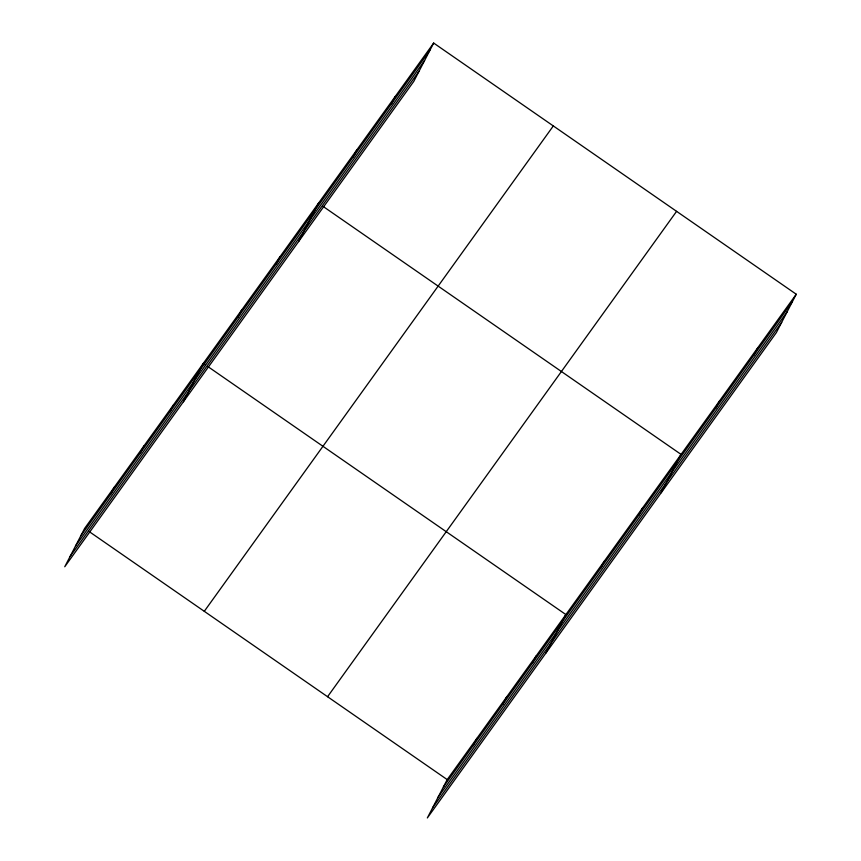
<?xml version="1.0" encoding="UTF-8"?>
<svg xmlns="http://www.w3.org/2000/svg" width="861" height="861" viewBox="0 0 861 861"><rect width="100%" height="100%" fill="white"/><g stroke="black" fill="none" stroke-linecap="round" stroke-linejoin="round"><path stroke-width="1.29" d="M110.477 494.515L114.287 487.165M140.149 453.263L143.959 445.912M169.811 412.01L173.631 404.659M183.415 401.743L203.293 363.396L205.445 364.892M237.873 317.354L241.693 310.003M276.273 263.972L280.083 256.61M298.606 241.564L318.473 203.228M353.064 157.186L356.874 149.836M391.454 103.794L395.264 96.443M433.664 43.05L413.786 81.397L64.747 566.764L84.626 528.428L433.664 43.05L796.253 294.236L776.374 332.572L427.336 817.95L447.214 779.603L796.253 294.236M473.076 745.701L476.886 738.351M502.738 704.449L506.548 697.098M532.41 663.185L536.22 655.834M546.014 652.918L565.892 614.582L207.609 366.388M600.472 568.54L604.282 561.189M638.862 515.147L642.672 507.796M661.194 492.75L681.073 454.404L322.789 206.209M715.652 408.362L719.462 401.011M754.053 354.969L757.863 347.618M80.816 535.779L429.843 50.401M75.51 546.003L424.548 60.625M70.042 556.54L419.081 71.162M204.283 611.321L553.311 125.943M327.557 696.721L676.595 211.343M443.404 786.954L792.443 301.587M438.109 797.189L787.137 311.811M432.642 807.726L781.68 322.348M88.931 531.409L447.214 779.603"/></g></svg>
